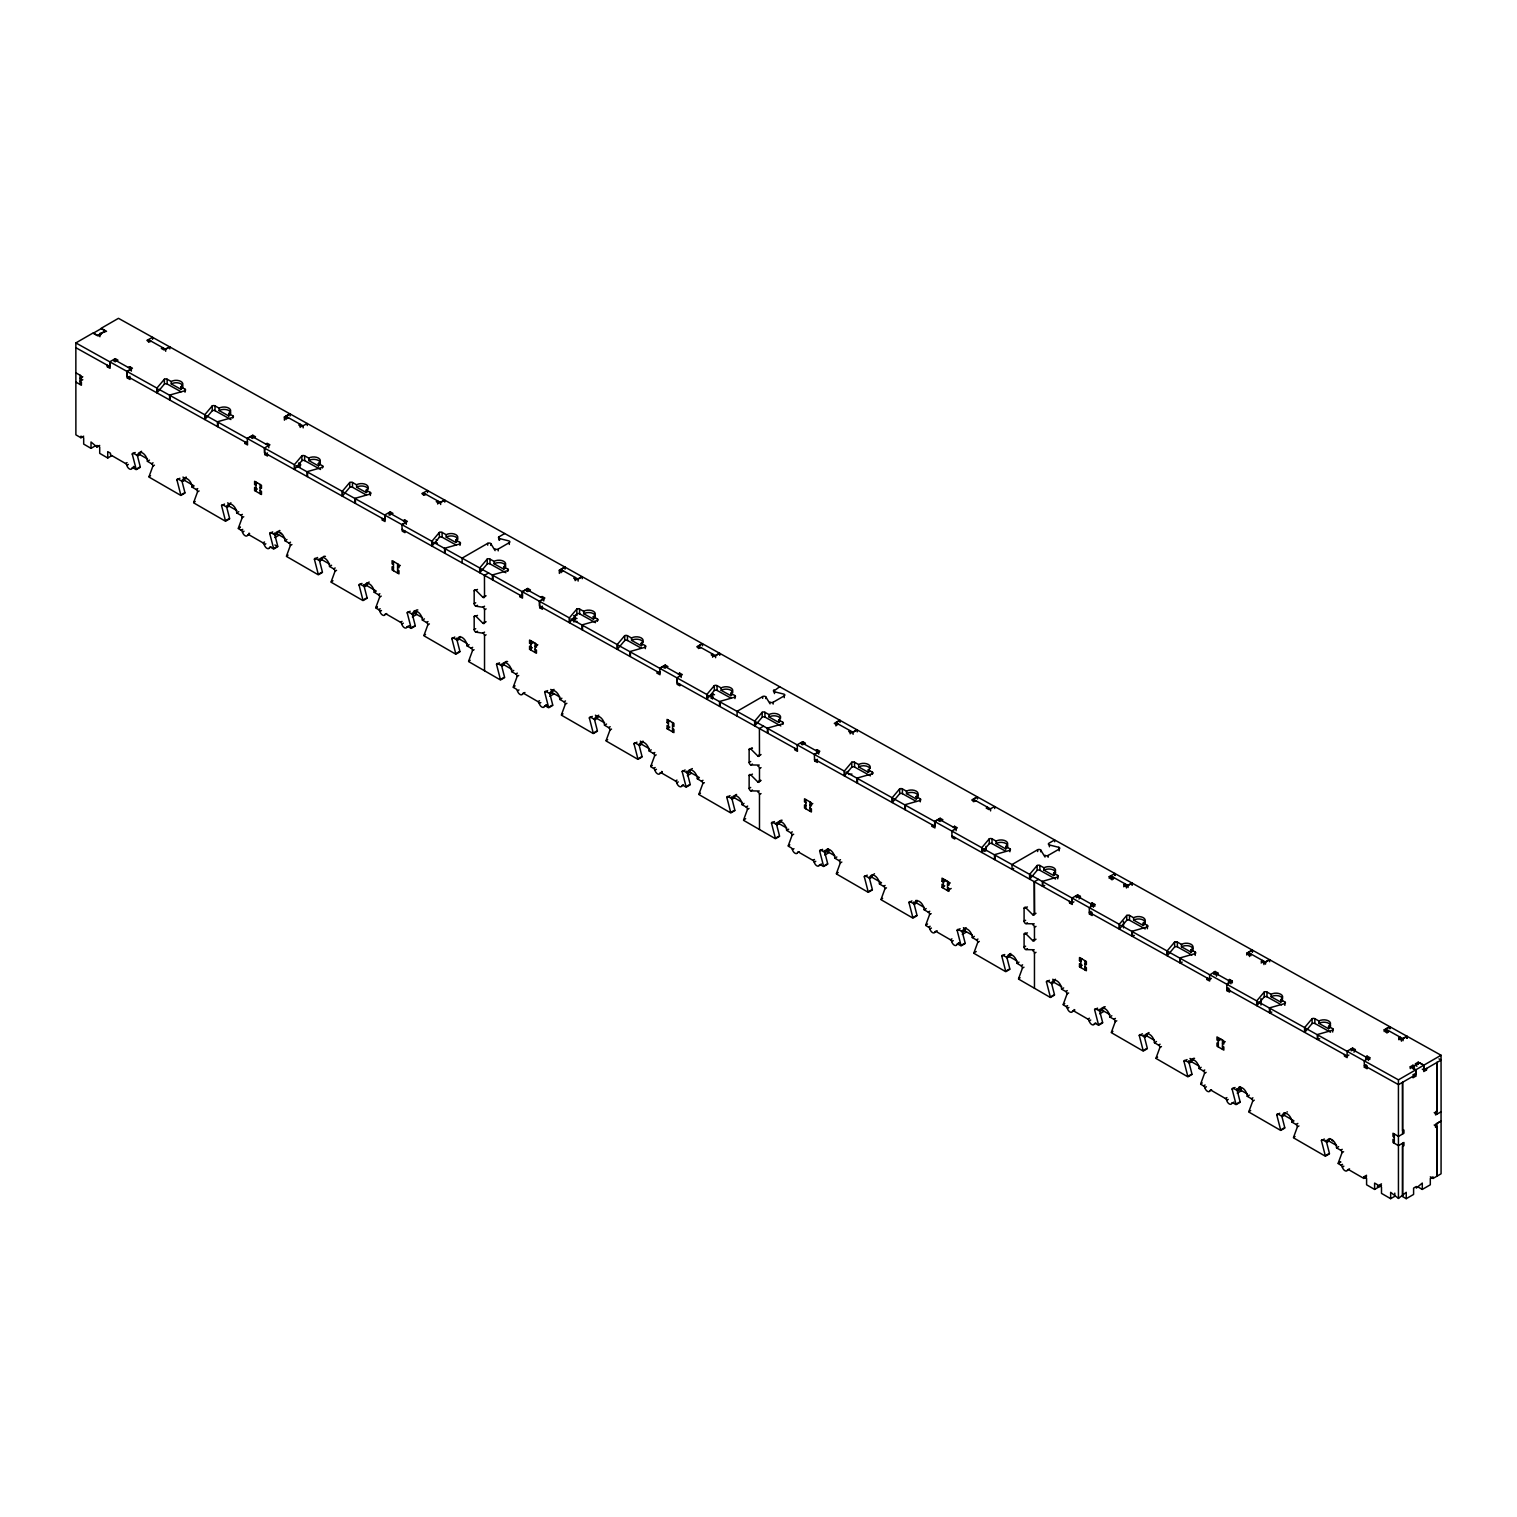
<?xml version="1.0" encoding="UTF-8"?>
<svg xmlns="http://www.w3.org/2000/svg" width="1517" height="1517" viewBox="0 0 1517 1517"><rect width="100%" height="100%" fill="white"/><g stroke="black" fill="none" stroke-linecap="round" stroke-linejoin="round"><path stroke-width="1.5" d="M83.682 436.156L80.932 437.749L75.888 434.848L75.85 342.918L93.144 332.944L98.491 335.921L101.241 334.328L99.857 333.55L99.913 336.755M484.568 632.115L482.766 633.158L475.94 632.134A1.953 1.119 60 0 1 474.176 629.593L474.176 616.755L475.712 615.864M484.568 606.193L482.766 607.236L475.94 606.212A1.953 1.119 60 0 1 474.176 603.671L474.176 590.834L475.712 589.942M759.277 791.021L750.896 790.888A1.953 1.119 60 0 1 749.133 788.347L749.133 775.509L750.687 774.618M759.277 765.08L750.896 764.947A1.953 1.119 60 0 1 749.133 762.406L749.133 749.569L751.882 747.995M1034.234 949.756L1025.871 949.623A1.953 1.119 60 0 1 1024.089 947.082L1024.089 934.244A1.953 1.119 60 0 1 1025.871 933.751L1027.407 932.86M1034.234 923.834L1025.871 923.701A1.953 1.119 60 0 1 1024.089 921.16L1024.089 908.323L1025.89 907.28M1394.787 1193.12L1394.787 1196.306L1390.653 1198.677L1381.494 1193.386L1381.494 1187.034L1378.744 1185.441L1378.744 1187.034L1377.36 1184.663L1374.611 1183.07L1374.611 1189.423L1366.589 1184.796L1366.589 1178.425L1363.84 1176.832L1363.84 1178.425L1366.589 1176.832M1390.653 1198.677L1390.653 1192.324L1398.446 1198.411L1398.427 1079.857L1305.473 1028.147M1402.599 1143.268L1402.561 1196.041L1402.561 1146.435L1403.946 1145.638L1403.946 1142.472L1398.446 1145.638L1392.985 1142.491L1392.985 1139.324L1394.351 1140.101M1437.016 1062.45L1436.978 1114.18L1434.21 1112.587M154.45 465.188L152.895 466.079L149.026 476.622L150.562 475.731M199.106 490.958L197.551 491.849L193.683 502.392L195.238 501.501M243.763 516.747L242.208 517.638L238.34 528.181L240.407 526.987M291.928 544.565L290.373 545.456L286.504 555.981L288.059 555.089M336.584 570.335L335.029 571.226L331.161 581.769L332.963 580.727M381.241 596.124L379.686 597.015L375.818 607.558L377.373 606.667M429.406 623.923L427.851 624.814L423.983 635.358L425.537 634.466M474.062 649.712L472.508 650.603L468.639 661.147L470.194 660.255M518.719 675.501L517.164 676.392L513.296 686.936L515.097 685.893M566.884 703.3L565.329 704.191L561.461 714.735L563.016 713.843M611.541 729.089L610.005 729.98L606.117 740.524L607.672 739.632M656.197 754.878L654.661 755.769L650.774 766.294L652.329 765.402M704.362 782.677L702.826 783.568L698.939 794.112L700.494 793.22M749.019 808.466L747.483 809.357L743.595 819.901L745.662 818.706M793.675 834.236L792.139 835.127L788.271 845.671L789.807 844.779M841.84 862.054L840.304 862.945L836.417 873.489L838.237 872.446M886.497 887.843L884.961 888.734L881.093 899.259L882.629 898.367M931.154 913.613L929.618 914.504L925.749 925.048L927.551 924.005M979.318 941.431L977.782 942.322L973.914 952.866L976.227 951.519M1023.975 967.201L1022.439 968.093L1018.571 978.636L1020.107 977.744M1068.651 992.99L1067.096 993.882L1063.227 1004.425L1064.763 1003.533M1116.796 1020.789L1115.26 1021.699L1111.392 1032.224L1112.928 1031.332M1161.472 1046.578L1159.917 1047.47L1156.049 1058.013L1157.585 1057.121M1206.129 1072.367L1204.574 1073.259L1200.706 1083.802L1202.241 1082.91M1254.294 1100.166L1252.739 1101.058L1248.87 1111.601L1250.672 1110.558M1298.95 1125.955L1297.395 1126.847L1293.527 1137.39L1295.063 1136.498M1343.607 1151.725L1342.052 1152.617L1338.184 1163.16L1340.251 1161.965M164.367 379.25L157.161 387.783L157.237 392.6L164.424 384.048L164.367 379.25A1.953 1.1 -0.9 0 1 167.117 379.212L171.231 381.507A6.808 3.868 -0.9 0 1 180.864 381.412A6.808 3.868 -0.9 0 1 180.864 386.873L180.883 389.281L171.269 383.915L171.231 381.507M212.228 405.911L205.023 414.463L205.098 419.261L212.285 410.709L212.228 405.911A1.953 1.1 -0.9 0 1 214.978 405.873L219.093 408.187A6.808 3.868 -0.9 0 1 228.726 408.092A6.808 3.868 -0.9 0 1 228.707 413.534L228.745 415.942L219.131 410.576L219.093 408.187M301.845 455.84L294.639 464.392L294.715 469.189L301.921 460.656L301.845 455.84A1.953 1.1 -0.9 0 1 304.595 455.821L308.71 458.115A6.808 3.868 -0.9 0 1 318.342 458.02A6.808 3.868 -0.9 0 1 318.342 463.481L318.38 465.871L308.747 460.523L308.71 458.115M349.706 482.52L342.501 491.053L342.577 495.869L349.763 487.317L349.706 482.52A1.953 1.1 -0.9 0 1 352.456 482.482L356.571 484.776A6.808 3.868 -0.9 0 1 366.204 484.681A6.808 3.868 -0.9 0 1 366.204 490.143L366.223 492.551L356.609 487.185L356.571 484.776M439.323 532.448L432.136 541L432.193 545.798L439.399 537.246L439.323 532.448A1.953 1.1 -0.9 0 1 442.073 532.41L446.188 534.724A6.808 3.868 -0.9 0 1 455.821 534.629A6.808 3.868 -0.9 0 1 455.821 540.071L455.858 542.479L446.226 537.113L446.188 534.724M487.185 559.109L479.979 567.661L480.055 572.459L487.26 563.926L487.185 559.109A1.953 1.1 -0.9 0 1 489.934 559.09L494.049 561.385A6.808 3.868 -0.9 0 1 503.682 561.29A6.808 3.868 -0.9 0 1 503.682 566.751L503.72 569.14L494.087 563.793L494.049 561.385M576.801 609.057L569.615 617.59L569.671 622.387L576.877 613.854L576.801 609.057A1.953 1.1 -0.9 0 1 579.551 609.019L583.666 611.313A6.808 3.868 -0.9 0 1 593.299 611.218A6.808 3.868 -0.9 0 1 593.299 616.679L593.337 619.088L583.704 613.721L583.666 611.313M624.663 635.718L617.476 644.251L617.533 649.067L624.739 640.515L624.663 635.718A1.953 1.1 -0.9 0 1 627.412 635.68L631.527 637.993A6.808 3.868 -0.9 0 1 641.16 637.88A6.808 3.868 -0.9 0 1 641.16 643.341L641.198 645.749L631.565 640.383L631.527 637.993M714.279 685.646L707.093 694.198L707.15 698.996L714.355 690.463L714.279 685.646A1.953 1.1 -0.9 0 1 717.029 685.627L721.144 687.922A6.808 3.868 -0.9 0 1 730.777 687.827A6.808 3.868 -0.9 0 1 730.777 693.288L730.815 695.677L721.182 690.33L721.144 687.922M762.141 712.326L754.954 720.859L755.011 725.657L762.217 717.124L762.141 712.326A1.953 1.1 -0.9 0 1 764.89 712.288L769.005 714.583A6.808 3.868 -0.9 0 1 778.638 714.488A6.808 3.868 -0.9 0 1 778.638 719.949L778.676 722.357L769.043 716.991L769.005 714.583M851.758 762.255L844.571 770.788L844.647 775.604L851.833 767.052L851.758 762.255A1.953 1.1 -0.9 0 1 854.507 762.217L858.622 764.53A6.808 3.868 -0.9 0 1 868.255 764.416A6.808 3.868 -0.9 0 1 868.255 769.877L868.293 772.286L858.66 766.919L858.622 764.53M899.619 788.916L892.432 797.468L892.489 802.265L899.695 793.713L899.619 788.916A1.953 1.1 -0.9 0 1 902.368 788.897L906.483 791.191A6.808 3.868 -0.9 0 1 916.116 791.097A6.808 3.868 -0.9 0 1 916.116 796.558L916.154 798.947L906.521 793.6L906.483 791.191M989.236 838.863L982.049 847.396L982.125 852.194L989.312 843.661L989.236 838.863A1.953 1.1 -0.9 0 1 991.985 838.825L996.119 841.12A6.808 3.868 -0.9 0 1 1005.733 841.025A6.808 3.868 -0.9 0 1 1005.733 846.486L1005.771 848.894L996.138 843.528L996.119 841.12M1037.097 865.524L1029.91 874.057L1029.986 878.874L1037.173 870.322L1037.097 865.524A1.953 1.1 -0.9 0 1 1039.847 865.486L1043.961 867.8A6.808 3.868 -0.9 0 1 1053.594 867.686A6.808 3.868 -0.9 0 1 1053.594 873.147L1053.632 875.556L1043.999 870.189L1043.961 867.8M1126.714 915.453L1119.527 924.005L1119.603 928.802L1126.79 920.25L1126.714 915.453A1.953 1.1 -0.9 0 1 1129.463 915.434L1133.597 917.728A6.808 3.868 -0.9 0 1 1143.211 917.633A6.808 3.868 -0.9 0 1 1143.211 923.095L1143.249 925.484L1133.635 920.136L1133.597 917.728M1174.575 942.114L1167.388 950.666L1167.464 955.463L1174.651 946.93L1174.575 942.114A1.953 1.1 -0.9 0 1 1177.325 942.095L1181.459 944.389A6.808 3.868 -0.9 0 1 1191.073 944.295A6.808 3.868 -0.9 0 1 1191.073 949.756L1191.11 952.164L1181.478 946.798L1181.459 944.389M1264.192 992.061L1257.005 1000.594L1257.081 1005.411L1264.268 996.859L1264.192 992.061A1.953 1.1 -0.9 0 1 1266.942 992.023L1271.075 994.318A6.808 3.868 -0.9 0 1 1280.689 994.223A6.808 3.868 -0.9 0 1 1280.689 999.684L1280.727 1002.092L1271.113 996.726L1271.075 994.318M1312.053 1018.722L1304.867 1027.274L1304.942 1032.072L1312.129 1023.52L1312.053 1018.722A1.953 1.1 -0.9 0 1 1314.803 1018.703L1318.937 1020.998A6.808 3.868 -0.9 0 1 1328.551 1020.903A6.808 3.868 -0.9 0 1 1328.551 1026.364L1328.589 1028.754L1318.975 1023.387L1318.937 1020.998M99.857 333.55L106.512 331.275L101.165 328.298L118.478 318.323L1441.055 1055.244L1441.093 1111.79L1435.556 1114.957L1435.556 1111.771L1436.94 1110.975L1436.94 1062.355M82.79 376.785L80.041 378.378L81.406 379.174L81.406 376.007L75.907 372.822M116.638 360.97L118.004 360.174L115.273 358.638L109.755 361.823L109.831 366.621L75.926 347.734M82.79 379.705L80.041 381.298L81.406 382.075L81.406 385.261L75.907 382.075M151.017 341.135L149.633 341.932L146.884 340.396L152.61 337.343L152.629 339.334M107.309 365.218L107.328 366.811L110.077 365.237M128.319 367.474L129.704 366.697L132.453 368.214L126.954 371.4L127.011 376.197L247.309 443.229M162.698 347.64L161.314 348.436L164.064 349.972L169.563 346.786M131.315 371.134L131.296 369.143L127.163 371.513L127.257 377.923L130.007 379.459L129.988 377.847M148.514 342.121L148.476 339.713L165.656 349.289L169.79 346.919L169.809 348.91M127.257 377.923L130.007 376.33M80.932 437.749L80.932 436.156L83.682 437.749L83.682 444.102L91.02 448.349L95.154 445.96M91.02 448.349L91.02 441.997L96.955 447.003L99.705 445.429M96.955 447.003L96.955 445.429L99.705 447.003L99.705 453.355L107.726 458.001L111.86 455.612M137.118 454.607L140.266 466.8L136.151 469.189L132.282 454.171L135.203 452.483M132.282 454.171A1.953 1.119 60 0 1 133.648 453.374L137.782 455.764L139.829 454.569A6.808 3.925 60 0 1 141.612 451.289M107.726 458.001L107.726 451.63L110.476 453.223L110.476 454.816L125.532 463.5L127.068 462.609M125.532 463.5A1.953 1.119 60 0 1 126.821 465.302L128.376 464.411M126.821 465.302A3.887 2.238 60 0 0 129.419 468.924A3.887 2.238 60 0 0 132.017 468.298L134.33 466.971A3.887 2.238 60 0 1 133.344 466.421M137.782 455.764A6.808 3.925 60 0 1 142.579 452.976A6.808 3.925 60 0 1 147.396 461.32L149.462 460.125M140.322 467.293L136.208 469.663L133.306 467.995A1.953 1.119 60 0 0 132.017 468.298M147.396 461.32L151.529 463.69L153.065 462.799M254.116 437.579L255.501 436.782L252.751 435.246L247.252 438.432L247.555 444.955L244.806 443.419L244.787 441.826M284.419 420.19L284.362 416.985L289.861 413.819M247.461 438.546L251.594 436.156L268.774 445.733L268.793 447.743M286.011 419.526L285.954 416.322L290.088 413.932L290.107 415.942M181.775 480.377L184.922 492.589L180.807 494.959L176.939 479.96L179.859 478.272M288.495 417.725L287.111 418.521L284.362 416.985M244.806 443.419L247.555 441.826M176.939 479.96A1.953 1.119 60 0 1 178.304 479.163L182.438 481.534L184.486 480.358A6.808 3.925 60 0 1 186.269 477.059M265.797 444.083L267.182 443.286L269.931 444.822L264.432 447.989L264.489 452.806L384.787 519.819L384.73 515.022L390.229 511.855L392.979 513.391L391.595 514.168M182.438 481.534A6.808 3.925 60 0 1 187.236 478.765A6.808 3.925 60 0 1 192.052 487.09L194.119 485.914L184.486 480.358M184.979 493.063L180.864 495.452L148.969 477.04M192.052 487.09L196.186 489.479L197.722 488.588M264.641 448.122L264.735 454.531L267.485 452.938M260.109 487.64L261.474 488.436L261.474 485.25L254.609 481.287L254.609 484.454L257.359 482.88M226.45 506.166L229.579 518.359L225.464 520.748L221.596 505.73L224.516 504.042M255.975 488.171L254.609 487.374L254.609 490.541L257.359 488.967M221.596 505.73A1.953 1.119 60 0 1 222.961 504.933L227.095 507.323L229.143 506.128A6.808 3.925 60 0 1 230.925 502.848M297.218 467.008L300.897 464.885M227.095 507.323A6.808 3.925 60 0 1 231.892 504.554A6.808 3.925 60 0 1 236.709 512.879L238.776 511.684M229.636 518.852L225.521 521.241L193.626 502.829M236.709 512.879L240.843 515.268L242.379 514.377M240.084 527.556L238.283 528.599L241.184 530.267A1.953 1.119 60 0 1 242.473 532.088A3.887 2.238 60 0 0 245.071 535.691A3.887 2.238 60 0 0 247.669 535.084A1.953 1.119 60 0 1 248.959 534.761L263.01 542.877A1.953 1.119 60 0 1 264.299 544.679A3.887 2.238 60 0 0 266.897 548.301A3.887 2.238 60 0 0 269.495 547.675A1.953 1.119 60 0 1 270.785 547.372L273.686 549.04L277.801 546.651L274.899 544.982M241.184 530.267L242.72 529.376M242.473 532.088L244.028 531.197M247.669 535.084L249.471 534.041M274.368 533.036L277.744 546.177L273.629 548.547L269.761 533.548L272.681 531.86M269.761 533.548A1.953 1.119 60 0 1 271.126 532.751L275.26 535.122L277.308 533.946A6.808 3.925 60 0 1 278.388 531.064M263.01 542.877L264.546 541.986M274.88 537.549L278.9 535.236M264.299 544.679L265.854 543.788M269.495 547.675L271.031 546.784M275.26 535.122A6.808 3.925 60 0 1 280.057 532.353A6.808 3.925 60 0 1 284.874 540.678L286.941 539.502M284.874 540.678L289.007 543.067L290.543 542.176M425.974 494.333L424.589 495.13L421.84 493.594L427.566 490.541L427.585 492.551M382.265 518.416L382.284 520.028L385.034 518.435M319.025 558.825L322.4 571.947L318.286 574.336L314.417 559.318L317.584 557.497M314.417 559.318A1.953 1.119 60 0 1 315.783 558.54L319.916 560.911L321.983 559.716A6.808 3.925 60 0 1 322.514 557.479M403.275 520.691L404.66 519.895L407.409 521.431L401.91 524.598L402.214 531.121L404.963 532.657L404.944 531.064M319.916 560.911A6.808 3.925 60 0 1 324.733 558.142A6.808 3.925 60 0 1 329.53 566.467L331.597 565.272M444.519 499.984L439.02 503.17L436.27 501.634L437.655 500.838L437.692 504.042M402.119 524.73L406.253 522.341L406.291 524.351M423.471 495.319L423.433 492.93L440.613 502.506L444.746 500.117L444.784 502.127M322.457 572.44L318.342 574.829L286.448 556.417M329.53 566.467L333.664 568.856L335.2 567.965M363.682 584.614L367.076 597.736L362.942 600.125L359.074 585.107L361.994 583.419M400.336 565.424L397.587 567.017L398.971 567.813L398.971 564.627L392.088 560.664L392.088 563.831L393.472 564.627M359.074 585.107A1.953 1.119 60 0 1 360.439 584.31L364.573 586.7L366.64 585.505A6.808 3.925 60 0 1 367.702 582.623M364.573 586.7A6.808 3.925 60 0 1 369.389 583.912A6.808 3.925 60 0 1 374.187 592.256L376.254 591.061L366.64 585.505M367.133 598.229L362.999 600.599L331.104 582.187M374.187 592.256L378.321 594.626L379.857 593.735M377.316 607.084L375.761 607.976L378.662 609.644A1.953 1.119 60 0 1 379.952 611.465A3.887 2.238 60 0 0 382.549 615.068A3.887 2.238 60 0 0 385.147 614.442A1.953 1.119 60 0 1 386.437 614.138L400.488 622.254A1.953 1.119 60 0 1 401.777 624.056A3.887 2.238 60 0 0 404.375 627.678A3.887 2.238 60 0 0 406.973 627.052A1.953 1.119 60 0 1 408.263 626.749L411.164 628.417L415.298 626.028M495.111 550.652L490.787 543.598A1.953 1.1 -0.9 0 0 487.697 543.37L462.097 558.142L462.173 562.94M499.074 540.014L499.036 536.809L504.725 533.529M378.662 609.644L380.217 608.753M379.952 611.465L381.507 610.555M499.036 536.809A1.953 1.1 -0.9 0 0 499.491 538.554L508.821 540.905A1.953 1.1 -0.9 0 1 509.276 542.65L498.164 549.078A1.953 1.1 -0.9 0 1 495.073 548.851M385.147 614.442L386.683 613.551M412.093 613.342L415.222 625.554L411.107 627.924L407.239 612.925L410.159 611.237M407.239 612.925A1.953 1.119 60 0 1 408.604 612.128L412.738 614.499L414.805 613.304A6.808 3.925 60 0 1 417.839 609.91M400.488 622.254L402.043 621.363M412.359 616.926L416.379 614.613L416.379 611.427M488.588 572.971L484.454 575.36L484.53 596.674A1.953 1.119 60 0 1 482.766 597.186L475.94 590.322A1.953 1.119 60 0 0 474.176 590.834M401.777 624.056L403.332 623.165M406.973 627.052L409.287 625.706M412.738 614.499A6.808 3.925 60 0 1 417.554 611.73A6.808 3.925 60 0 1 422.352 620.055L424.419 618.879M475.94 590.322L477.495 589.43M422.352 620.055L426.486 622.444L428.022 621.553M482.766 597.186L484.568 596.143M484.53 596.674L486.085 595.783M474.176 603.671L475.712 602.761M475.94 606.212L477.495 605.302M474.176 616.755A1.953 1.119 60 0 1 475.94 616.262L482.766 623.108A1.953 1.119 60 0 0 484.53 622.615L484.53 609.777L486.085 608.886M475.94 616.262L477.495 615.371M529.073 590.777L530.457 589.98L527.707 588.444L522.208 591.63L522.284 596.428L401.986 529.395M559.375 573.407L559.318 570.202L564.817 567.017M543.769 600.941L543.731 598.95L526.551 589.373L522.417 591.744L522.512 598.153L519.781 596.617L519.743 595.024M560.968 572.724L560.911 569.52L565.045 567.149L565.082 569.14M563.452 570.942L562.067 571.719L559.318 570.202M519.781 596.617L522.531 595.043M456.503 638.202L459.898 651.324L455.764 653.713L451.895 638.695L454.816 637.007M482.766 623.108L484.568 622.065M484.53 622.615L486.085 621.723M474.176 629.593L475.712 628.702M451.895 638.695A1.953 1.119 60 0 1 453.261 637.898L457.394 640.288L459.461 639.093A6.808 3.925 60 0 1 460.239 636.514M475.94 632.134L477.495 631.243M540.754 597.281L542.138 596.484L544.887 598.02L539.388 601.206L539.464 606.004L659.762 673.036M581.997 576.593L576.498 579.778L573.748 578.242L575.133 577.446L575.171 580.651M543.731 598.95L539.616 601.32L539.711 607.729L542.46 609.265L542.422 607.653M560.911 569.52L578.11 579.096L582.225 576.725L582.263 578.717M457.394 640.288A6.808 3.925 60 0 1 462.211 637.5A6.808 3.925 60 0 1 467.008 645.844L469.075 644.649M484.53 670.779L484.53 635.699L486.085 634.808M459.954 651.817L455.821 654.206L423.926 635.775M539.711 607.729L542.46 606.136M467.008 645.844L471.142 648.233L472.678 647.323M573.559 615.693L576.991 615.295M537.814 644.801L535.065 646.375L536.449 647.171L536.449 644.004L529.566 640.041L529.566 643.208L532.315 641.615M576.991 621.382L573.559 621.78L573.559 618.86L575.626 617.684M533.7 642.412L530.95 644.004L529.566 643.208M501.16 663.972L504.554 677.113L500.42 679.502L496.552 664.484L499.472 662.796M573.559 618.86L576.991 618.462M530.95 646.906L529.566 646.128L529.566 649.295L532.315 647.702M496.552 664.484A1.953 1.119 60 0 1 497.917 663.688L502.051 666.077L504.118 664.882A6.808 3.925 60 0 1 507.607 661.545M502.051 666.077A6.808 3.925 60 0 1 506.868 663.289A6.808 3.925 60 0 1 511.665 671.633L513.732 670.438M504.611 677.606L500.477 679.976L468.582 661.564M511.665 671.633L515.799 674.003L517.354 673.112M513.239 687.353L516.14 689.021A1.953 1.119 60 0 1 517.43 690.823L518.985 689.932M517.43 690.823A3.887 2.238 60 0 0 520.028 694.445A3.887 2.238 60 0 0 522.625 693.819L524.939 692.492M549.571 692.719L552.719 704.912L548.585 707.301L544.717 692.283L547.637 690.595M544.717 692.283A1.953 1.119 60 0 1 546.082 691.505L550.216 693.876L552.283 692.681A6.808 3.925 60 0 1 554.046 689.401M522.625 693.819A1.953 1.119 60 0 1 523.915 693.516L537.966 701.631L539.521 700.74M549.856 696.303L553.857 693.971M537.966 701.631A1.953 1.119 60 0 1 539.256 703.433L540.81 702.542M539.256 703.433A3.887 2.238 60 0 0 541.853 707.036A3.887 2.238 60 0 0 544.451 706.429L546.765 705.083M550.216 693.876A6.808 3.925 60 0 1 555.032 691.107A6.808 3.925 60 0 1 559.83 699.432L561.897 698.237M552.776 705.405L548.642 707.794L545.741 706.107A1.953 1.119 60 0 0 544.451 706.429M559.83 699.432L563.964 701.821L565.5 700.93M666.551 667.385L667.935 666.589L665.186 665.053L659.686 668.22L660.009 674.762L657.259 673.226L657.221 671.633M702.295 643.625L696.796 646.792L699.546 648.328L700.93 647.531M659.914 668.352L664.029 665.963L681.133 675.501L681.171 677.511M698.427 648.536L698.408 646.128L702.523 643.739L702.561 645.749M657.259 673.226L660.009 671.633M594.228 718.508L597.376 730.701L593.242 733.09L589.373 718.072L592.294 716.384M589.373 718.072A1.953 1.119 60 0 1 590.739 717.276L594.873 719.665L596.94 718.47A6.808 3.925 60 0 1 598.722 715.19M678.232 673.889L679.616 673.093L682.366 674.629L676.866 677.796L676.942 682.612L797.24 749.626M719.475 653.201L713.976 656.368L711.226 654.832L712.611 654.055L712.649 657.24M698.408 646.128L715.588 655.704L719.703 653.315L719.741 655.325M594.873 719.665A6.808 3.925 60 0 1 599.689 716.877A6.808 3.925 60 0 1 604.506 725.221L606.553 724.026M597.433 731.194L593.299 733.564L561.404 715.152M604.506 725.221L608.62 727.591L610.175 726.7M709.672 695.867L713.331 693.743M711.037 695.07L714.488 694.672M672.543 725.752L673.927 726.548L673.927 723.381L667.044 719.399L667.044 722.585L669.793 720.992M711.037 698.237L713.104 697.043M638.885 744.297L642.032 756.49L637.898 758.86L634.03 743.861L636.95 742.173M668.428 726.283L667.044 725.486L667.044 728.672L669.793 727.079M634.03 743.861A1.953 1.119 60 0 1 635.414 743.065L639.529 745.435L641.596 744.259A6.808 3.925 60 0 1 642.999 741.13M639.529 745.435A6.808 3.925 60 0 1 644.346 742.666A6.808 3.925 60 0 1 649.162 750.991L651.21 749.815M642.089 756.964L637.955 759.353L606.06 740.941M649.162 750.991L653.277 753.38L654.832 752.489M770.067 703.85L765.744 696.796A1.953 1.1 -0.9 0 0 762.653 696.568L737.053 711.34L737.129 716.138M774.011 690.918L779.681 686.746M650.717 766.73L653.618 768.398L655.173 767.507M653.618 768.398A1.953 1.119 60 0 1 654.927 770.2L656.463 769.309M770.048 702.049A1.953 1.1 -0.9 0 0 773.12 702.276L784.232 695.867A1.953 1.1 -0.9 0 0 783.796 694.103L774.447 691.771A1.953 1.1 -0.9 0 1 773.992 690.026M654.927 770.2A3.887 2.238 60 0 0 657.506 773.822A3.887 2.238 60 0 0 660.104 773.196L662.17 772.001M686.803 771.167L690.197 784.289L686.063 786.678L682.195 771.66L685.115 769.972M763.544 726.188L759.41 728.558L759.486 755.428A1.953 1.119 60 0 1 757.723 755.921L750.896 749.076A1.953 1.119 60 0 0 749.133 749.569M682.195 771.66A1.953 1.119 60 0 1 683.579 770.864L687.694 773.253L689.761 772.058A6.808 3.925 60 0 1 690.842 769.176M660.104 773.196A1.953 1.119 60 0 1 661.393 772.893L675.444 780.99L676.999 780.098M687.334 775.661L691.335 773.348M675.444 780.99A1.953 1.119 60 0 1 676.753 782.81L678.289 781.919M676.753 782.81A3.887 2.238 60 0 0 679.332 786.413A3.887 2.238 60 0 0 681.929 785.806L683.484 784.896M687.694 773.253A6.808 3.925 60 0 1 692.51 770.465A6.808 3.925 60 0 1 697.327 778.809L699.375 777.614L689.761 772.058M750.896 749.076L752.451 748.184M690.254 784.782L686.12 787.152L683.219 785.484A1.953 1.119 60 0 0 681.929 785.806M697.327 778.809L701.442 781.198L702.997 780.288M757.723 755.921L759.277 755.03M759.486 755.428L761.041 754.537M749.133 762.406L750.687 761.515M750.896 764.947L752.451 764.056M804.029 743.975L805.413 743.178L802.664 741.661L797.165 744.828L797.468 751.351L794.718 749.815L794.699 748.222M839.773 720.234L834.274 723.4L837.024 724.936L838.408 724.14M835.943 725.941L835.886 722.737L840.02 720.347L840.058 722.357M749.133 775.509A1.953 1.119 60 0 1 750.896 774.997L757.723 781.862A1.953 1.119 60 0 0 759.486 781.35L759.486 768.531L761.041 767.621M750.896 774.997L752.451 774.106M731.459 796.937L734.854 810.078L730.72 812.448L726.852 797.449L730.037 795.61M757.723 781.862L760.472 780.269M759.486 781.35L761.041 780.459M749.133 788.347L750.687 787.437M815.729 750.498L817.094 749.701L819.844 751.237L814.345 754.404L814.648 760.927L817.398 762.463L817.379 760.851M726.852 797.449A1.953 1.119 60 0 1 728.236 796.653L732.351 799.042L734.418 797.847A6.808 3.925 60 0 1 736.598 794.453M750.896 790.888L752.451 789.997M856.972 729.791L851.473 732.976L848.724 731.441L850.089 730.644L850.146 733.849M814.553 754.518L818.687 752.148L818.706 754.139M835.886 722.737L853.085 732.313L857.2 729.924L857.238 731.934M814.648 760.927L817.398 759.334M732.351 799.042A6.808 3.925 60 0 1 737.167 796.254A6.808 3.925 60 0 1 741.984 804.598L744.032 803.403M759.486 829.515L759.486 794.453L761.041 793.562M734.911 810.571L730.777 812.941L698.882 794.529M741.984 804.598L746.099 806.968L747.653 806.077M847.15 772.058L848.515 771.262M851.966 774.049L848.515 774.447M776.116 822.726L779.51 835.867L775.377 838.237L771.508 823.238L774.428 821.55M812.771 803.536L810.021 805.129L811.405 805.925L811.405 802.758L804.522 798.776L804.522 801.962L805.906 802.758M771.508 823.238A1.953 1.119 60 0 1 772.893 822.442L777.007 824.812L779.074 823.636A6.808 3.925 60 0 1 782.108 820.223M777.007 824.812A6.808 3.925 60 0 1 781.824 822.043A6.808 3.925 60 0 1 786.64 830.368L788.688 829.192M779.567 836.341L775.434 838.73L743.539 820.318M786.64 830.368L790.755 832.757L792.31 831.866M788.195 846.088L791.097 847.775A1.953 1.119 60 0 1 792.405 849.577L793.941 848.686M792.405 849.577A3.887 2.238 60 0 0 794.984 853.199A3.887 2.238 60 0 0 797.582 852.573L799.137 851.682M824.281 850.525L827.675 863.666L823.541 866.055L819.673 851.037L822.593 849.349M819.673 851.037A1.953 1.119 60 0 1 821.057 850.241L825.172 852.63L827.239 851.435A6.808 3.925 60 0 1 828.017 848.837M797.582 852.573A1.953 1.119 60 0 1 798.89 852.27L812.922 860.367L814.477 859.475M824.812 855.038L828.813 852.725L828.813 849.558M812.922 860.367A1.953 1.119 60 0 1 814.231 862.187L815.767 861.277M814.231 862.187A3.887 2.238 60 0 0 816.81 865.79A3.887 2.238 60 0 0 819.408 865.164L821.474 863.988M825.172 852.63A6.808 3.925 60 0 1 829.989 849.842A6.808 3.925 60 0 1 834.805 858.186L836.853 856.991M827.732 864.159L823.598 866.529L820.697 864.861A1.953 1.119 60 0 0 819.408 865.164M834.805 858.186L838.92 860.556L840.475 859.665M941.507 820.583L942.891 819.787L940.142 818.251L934.643 821.437L934.719 826.234L814.42 759.202M977.251 796.823L971.752 800.009L974.502 801.526L975.886 800.729M956.108 830.709L956.089 828.699L938.985 819.161L934.851 821.55L934.946 827.96L932.197 826.424L932.178 824.812M973.402 801.735L973.383 799.345L977.498 796.956L977.536 798.966M932.197 826.424L934.946 824.831M869.184 877.262L872.332 889.455L868.198 891.825L864.33 876.826L867.25 875.138M953.207 827.087L954.572 826.291L957.322 827.827L951.823 831.013L952.05 837.479L954.8 839.015L954.781 837.422M987.567 807.253L986.202 808.049L988.951 809.566L994.678 806.532L994.716 808.542M864.33 876.826A1.953 1.119 60 0 1 865.714 876.03L869.829 878.4L871.896 877.224A6.808 3.925 60 0 1 872.673 874.626M869.829 878.4A6.808 3.925 60 0 1 874.645 875.631A6.808 3.925 60 0 1 879.462 883.956L881.529 882.78L871.896 877.224M872.389 889.929L868.255 892.318L836.36 873.906M879.462 883.956L883.577 886.345L885.132 885.454M984.628 851.435L986.012 850.639L986.012 846.296M950.268 882.913L947.518 884.506L948.883 885.302L948.883 882.117L942.019 878.153L942.019 881.32L944.769 879.746M946.134 880.543L943.384 882.117L942.019 881.32M913.594 902.103L916.989 915.225L912.874 917.614L908.986 902.596L911.907 900.908M943.384 885.037L942.019 884.24L942.019 887.407L944.769 885.833M908.986 902.596A1.953 1.119 60 0 1 910.371 901.819L914.486 904.189L916.552 902.994A6.808 3.925 60 0 1 917.33 900.415M951.178 888.469L947.518 890.593L947.518 881.32M914.486 904.189A6.808 3.925 60 0 1 919.302 901.42A6.808 3.925 60 0 1 924.118 909.745L926.185 908.55M917.045 915.718L912.931 918.107L881.036 899.695M924.118 909.745L928.233 912.134L929.788 911.243M1045.023 857.048L1040.7 849.994A1.953 1.1 -0.9 0 0 1037.609 849.767L1012.029 864.538L1012.086 869.355L1013.697 868.426M1045.004 855.247A1.953 1.1 -0.9 0 0 1048.076 855.474L1059.207 849.065A1.953 1.1 -0.9 0 0 1058.752 847.32L1049.404 844.969A1.953 1.1 -0.9 0 1 1048.949 843.224L1054.637 839.944L1054.675 841.745M925.692 925.465L928.575 927.152L930.13 926.242M928.575 927.152A1.953 1.119 60 0 1 929.883 928.954L931.419 928.063M929.883 928.954A3.887 2.238 60 0 0 932.481 932.557A3.887 2.238 60 0 0 935.06 931.95L937.127 930.755M1024.089 908.323A1.953 1.119 60 0 1 1025.871 907.83L1032.679 914.675A1.953 1.119 60 0 0 1034.461 914.182L1034.31 881.718L1038.5 879.386M962.006 930.85L965.153 943.043L961.019 945.413L957.151 930.414L960.071 928.726M957.151 930.414A1.953 1.119 60 0 1 958.535 929.618L962.65 932.007L964.717 930.812A6.808 3.925 60 0 1 966.12 927.683M935.06 931.95A1.953 1.119 60 0 1 936.368 931.628L950.4 939.744L951.955 938.852M962.29 934.415L966.291 932.102M950.4 939.744A1.953 1.119 60 0 1 951.709 941.545L953.245 940.654M951.709 941.545A3.887 2.238 60 0 0 954.307 945.167A3.887 2.238 60 0 0 956.886 944.541L959.465 943.062A3.887 2.238 60 0 1 958.422 942.778M962.65 932.007A6.808 3.925 60 0 1 967.467 929.219A6.808 3.925 60 0 1 972.283 937.563L974.35 936.368M1025.871 907.83L1027.407 906.938M965.21 943.536L961.095 945.906L958.194 944.238A1.953 1.119 60 0 0 956.886 944.541M972.283 937.563L976.398 939.933L977.953 939.042M1032.679 914.675L1034.48 913.632M1035.997 913.291L1034.461 914.182L1034.385 881.775M1024.089 921.16L1025.644 920.269M1026.118 923.55L1027.407 922.81M1073.903 901.838L1072.197 902.843L1072.121 898.026L1077.62 894.859L1080.369 896.395L1080.388 898.197M1109.268 878.4L1109.249 876.598L1114.976 873.564L1115.014 875.556M1080.369 896.395L1079.023 898.993M1109.249 876.598L1111.999 878.134L1113.364 877.338L1113.383 879.139M1069.523 901.345L1069.542 902.937L1072.291 901.363M1025.871 933.751L1032.679 940.597A1.953 1.119 60 0 0 1034.461 940.104L1034.461 927.266L1035.997 926.375M1024.354 934.112L1025.89 933.202M1094.838 906.237L1094.8 904.435L1092.05 902.899L1090.704 905.497M1123.699 886.743L1125.045 883.842L1125.083 886.554M1006.662 956.62L1009.81 968.832L1005.695 971.202L1001.808 956.203L1004.728 954.515M1094.8 904.435L1089.301 907.602L1089.396 914.011L1092.145 915.547L1092.126 913.936M1123.68 884.639L1126.429 886.175L1131.929 883.008L1131.947 884.809M1032.679 940.597L1034.48 939.554M1110.899 879.139L1110.861 875.935L1128.041 885.511L1132.156 883.141L1132.194 885.132M1034.461 940.104L1035.997 939.213M1024.089 947.082L1025.644 946.191M1001.808 956.203A1.953 1.119 60 0 1 1003.192 955.407L1007.307 957.777L1009.374 956.582A6.808 3.925 60 0 1 1010.777 953.472M1089.377 912.001L1091.102 911.414M1026.118 949.471L1027.407 948.732M1089.396 914.011L1092.145 912.419M1007.307 957.777A6.808 3.925 60 0 1 1012.123 955.008A6.808 3.925 60 0 1 1016.94 963.333L1019.007 962.138M1034.461 988.269L1034.461 953.207L1035.997 952.316M1009.867 969.306L1005.752 971.695L973.857 953.283M1016.94 963.333L1021.055 965.722L1022.61 964.831M1084.996 963.883L1086.362 964.679L1086.362 961.494L1079.497 957.53L1079.497 960.697L1082.247 959.123M1051.319 982.409L1054.467 994.602L1050.352 996.991L1046.465 981.973L1049.404 980.285M1080.862 964.414L1079.497 963.617L1079.497 966.784L1082.247 965.21M1046.465 981.973A1.953 1.119 60 0 1 1047.849 981.177L1051.964 983.566L1054.031 982.371A6.808 3.925 60 0 1 1055.453 979.261M1051.964 983.566A6.808 3.925 60 0 1 1056.78 980.778A6.808 3.925 60 0 1 1061.597 989.122L1063.664 987.927M1054.524 995.095L1050.409 997.484L1018.514 979.053M1061.597 989.122L1065.711 991.511L1067.266 990.601M1063.17 1004.842L1066.072 1006.511L1067.608 1005.619M1066.072 1006.511A1.953 1.119 60 0 1 1067.361 1008.331L1068.916 1007.44M1067.361 1008.331A3.887 2.238 60 0 0 1069.959 1011.934A3.887 2.238 60 0 0 1072.538 1011.327L1074.87 1009.981A3.887 2.238 60 0 1 1074.074 1009.563M1099.237 1009.279L1102.631 1022.42L1098.517 1024.79L1094.629 1009.791L1097.549 1008.103M1094.629 1009.791A1.953 1.119 60 0 1 1096.014 1008.995L1100.128 1011.365L1102.195 1010.189A6.808 3.925 60 0 1 1105.248 1006.776M1072.538 1011.327A1.953 1.119 60 0 1 1073.846 1011.005L1087.898 1019.121L1089.434 1018.229M1099.768 1013.792L1103.788 1011.479M1087.898 1019.121A1.953 1.119 60 0 1 1089.187 1020.922L1090.742 1020.031M1089.187 1020.922A3.887 2.238 60 0 0 1091.785 1024.544A3.887 2.238 60 0 0 1094.364 1023.918L1095.919 1023.027M1100.128 1011.365A6.808 3.925 60 0 1 1104.945 1008.596A6.808 3.925 60 0 1 1109.761 1016.921L1111.828 1015.745M1102.688 1022.894L1098.573 1025.283L1095.672 1023.615A1.953 1.119 60 0 0 1094.364 1023.918M1109.761 1016.921L1113.876 1019.31L1115.431 1018.419M1209.599 975.033L1215.098 971.468L1217.848 972.985L1217.867 974.786M1246.746 955.008L1246.727 953.207L1252.227 950.021L1252.246 951.823M1248.377 954.952L1248.339 952.543L1252.454 950.154L1252.492 952.164M1206.925 977.915L1206.944 979.508L1209.694 977.915M1217.848 972.985L1216.482 973.781L1216.501 976.189M1246.727 953.207L1249.477 954.743L1250.842 953.946L1250.88 955.748M1089.377 912.419L1209.675 979.432L1211.381 978.446M1232.316 982.826L1232.278 981.025L1229.528 979.508L1228.182 982.39M1261.177 963.048L1262.523 960.451L1262.561 962.555M1226.779 984.609L1232.278 981.025M1261.158 961.247L1263.908 962.783L1269.407 959.597L1269.672 961.74M1248.339 952.543L1265.519 962.119L1269.634 959.73M1143.913 1035.068L1147.288 1048.19L1143.173 1050.579L1139.286 1035.561L1142.396 1033.779M1228.58 988.022L1226.855 988.61M1139.286 1035.561A1.953 1.119 60 0 1 1140.67 1034.784L1144.785 1037.154L1146.852 1035.959A6.808 3.925 60 0 1 1149.033 1032.565M1226.855 989.406L1226.874 990.62L1229.623 989.027M1144.785 1037.154A6.808 3.925 60 0 1 1149.602 1034.385A6.808 3.925 60 0 1 1154.418 1042.71L1156.485 1041.515M1147.345 1048.683L1143.23 1051.072L1111.335 1032.66M1154.418 1042.71L1158.552 1045.099L1160.088 1044.208M1221.09 1039.278L1218.341 1040.871L1216.975 1040.074L1216.975 1036.907L1223.84 1040.871L1223.84 1044.037L1222.474 1043.26L1225.224 1041.667M1188.569 1060.838L1191.945 1073.979L1187.83 1076.368L1183.962 1061.35L1187.053 1059.568M1183.962 1061.35A1.953 1.119 60 0 1 1185.327 1060.554L1189.461 1062.943L1191.509 1061.748A6.808 3.925 60 0 1 1194.562 1058.335M1189.461 1062.943A6.808 3.925 60 0 1 1194.258 1060.155A6.808 3.925 60 0 1 1199.075 1068.499L1201.142 1067.304M1192.002 1074.472L1187.887 1076.842L1155.992 1058.43M1199.075 1068.499L1203.209 1070.869L1204.745 1069.978M1200.649 1084.219L1203.55 1085.888L1205.086 1084.996M1203.55 1085.888A1.953 1.119 60 0 1 1204.839 1087.689L1206.394 1086.798M1204.839 1087.689A3.887 2.238 60 0 0 1207.437 1091.311A3.887 2.238 60 0 0 1210.035 1090.685L1211.571 1089.794M1236.734 1088.656L1240.11 1101.797L1235.995 1104.167L1232.126 1089.149L1235.047 1087.48M1232.126 1089.149A1.953 1.119 60 0 1 1233.492 1088.372L1237.625 1090.742L1239.673 1089.547A6.808 3.925 60 0 1 1240.47 1086.968M1210.035 1090.685A1.953 1.119 60 0 1 1211.324 1090.382L1225.376 1098.498L1226.912 1097.606M1237.246 1093.169L1241.266 1090.856L1241.266 1087.67M1225.376 1098.498A1.953 1.119 60 0 1 1226.665 1100.299L1228.22 1099.408M1226.665 1100.299A3.887 2.238 60 0 0 1229.263 1103.921A3.887 2.238 60 0 0 1231.861 1103.295L1233.909 1102.101M1237.625 1090.742A6.808 3.925 60 0 1 1242.423 1087.973A6.808 3.925 60 0 1 1247.239 1096.298L1249.306 1095.103M1240.166 1102.271L1236.052 1104.66L1233.15 1102.992A1.953 1.119 60 0 0 1231.861 1103.295M1247.239 1096.298L1251.373 1098.687L1252.909 1097.796M1355.364 1051.395L1355.326 1049.593L1352.576 1048.057L1347.077 1051.243L1347.172 1057.633L1344.422 1056.116L1344.403 1054.505M1384.225 1031.598L1384.206 1029.796L1389.705 1026.63L1389.724 1028.431M1385.855 1032.356L1385.817 1029.152L1389.932 1026.762L1389.97 1028.773M1355.326 1049.593L1353.979 1052.191M1384.206 1029.796L1386.955 1031.332L1388.32 1030.536L1388.358 1032.337M1348.878 1055.055L1347.153 1056.041L1226.855 989.008L1226.779 984.211M1369.794 1059.435L1369.756 1057.633L1367.007 1056.097L1365.66 1058.695M1398.655 1039.657L1400.001 1037.059L1400.039 1039.752M1369.756 1057.633L1364.257 1060.819L1364.352 1067.209L1367.101 1068.745L1367.082 1067.153M1398.636 1037.856L1401.386 1039.373L1406.885 1036.206L1406.904 1038.311M1385.817 1029.152L1402.997 1038.728L1407.131 1036.339L1407.15 1038.349M1281.618 1115.374L1284.766 1127.567L1280.651 1129.956L1276.783 1114.938L1279.703 1113.25M1366.058 1064.631L1364.333 1065.617L1398.503 1084.655L1415.797 1074.662L1415.74 1069.864L1410.241 1066.792L1410.26 1068.594M1364.352 1067.209L1367.101 1065.636M1276.783 1114.938A1.953 1.119 60 0 1 1278.148 1114.142L1282.282 1116.531L1284.33 1115.336A6.808 3.925 60 0 1 1285.127 1112.757M1282.282 1116.531A6.808 3.925 60 0 1 1287.08 1113.743A6.808 3.925 60 0 1 1291.896 1122.087L1293.963 1120.892L1284.33 1115.336M1284.823 1128.06L1280.708 1130.43L1248.813 1112.018M1291.896 1122.087L1296.03 1124.457L1297.831 1123.433M1410.241 1066.792L1412.991 1065.218L1414.375 1067.778M1415.532 1065.56L1415.494 1063.758L1418.243 1062.165L1423.742 1065.237L1423.818 1070.035L1441.15 1060.061L1438.988 1058.866M1398.427 1079.857L1441.055 1055.244M1426.511 1068.366L1426.511 1069.959L1423.761 1071.552L1423.761 1065.199L1419.647 1062.81L1411.625 1067.437L1415.74 1069.826L1415.74 1076.179L1412.991 1077.772L1412.991 1076.179M1326.048 1140.215L1329.423 1153.337L1325.308 1155.726L1321.44 1140.708L1324.36 1139.02M1321.44 1140.708A1.953 1.119 60 0 1 1322.805 1139.912L1326.939 1142.301L1328.987 1141.106A6.808 3.925 60 0 1 1329.783 1138.527M1326.939 1142.301A6.808 3.925 60 0 1 1331.736 1139.532A6.808 3.925 60 0 1 1336.553 1147.857L1338.62 1146.662M1329.48 1153.83L1325.365 1156.219L1293.47 1137.807M1336.553 1147.857L1340.687 1150.246L1342.223 1149.336M1340.876 1161.984L1338.127 1163.577L1341.028 1165.246A1.953 1.119 60 0 1 1342.317 1167.066A3.887 2.238 60 0 0 1344.915 1170.669A3.887 2.238 60 0 0 1347.513 1170.062A1.953 1.119 60 0 1 1348.803 1169.74L1363.84 1178.425M1341.028 1165.246L1342.564 1164.354M1342.317 1167.066L1343.872 1166.175M1347.513 1170.062L1349.561 1168.867M1430.303 1176.851L1433.053 1178.444L1441.074 1173.798L1441.093 1121.044L1436.959 1123.433L1436.94 1176.187L1436.94 1126.6L1435.556 1127.396L1435.556 1124.211L1441.055 1121.044L1441.055 1111.771M1363.84 1176.832L1366.589 1175.258M1377.36 1186.237L1381.494 1183.867M1374.611 1189.423L1381.494 1185.441M1398.446 1198.411L1406.24 1192.324L1406.24 1198.677L1402.106 1196.306M1406.24 1198.677L1413.597 1194.429L1413.597 1188.076L1416.347 1186.503L1416.347 1188.076L1422.282 1183.07L1422.282 1189.423L1418.148 1187.034M1422.282 1189.423L1430.303 1184.796L1430.303 1178.444L1433.053 1176.851L1433.053 1178.444M1044.72 885.511L1042.862 886.042L1042.786 881.244L1057.709 877.016A1.953 1.1 -0.9 0 0 1057.709 875.442L1053.594 873.147M1134.337 935.458L1132.478 935.97L1132.403 931.173L1147.326 926.944A1.953 1.1 -0.9 0 0 1147.345 925.389L1143.211 923.095M1182.198 962.119L1180.34 962.65L1180.264 957.834L1195.187 953.605A1.953 1.1 -0.9 0 0 1195.187 952.05L1191.073 949.756M1271.815 1012.048L1269.957 1012.579L1269.881 1007.781L1284.823 1003.552A1.953 1.1 -0.9 0 0 1284.823 1001.978L1280.689 999.684M1319.676 1038.709L1317.818 1039.24L1317.742 1034.442L1332.684 1030.214A1.953 1.1 -0.9 0 0 1332.684 1028.659L1328.551 1026.364M285.954 416.322L303.135 425.898L303.172 427.889M973.383 799.345L990.563 808.921L990.582 810.912M1415.494 1063.758L1416.897 1066.318M1422.282 1069.182L1423.818 1070.035M1414.261 1073.808L1415.797 1074.662M180.864 386.873L184.979 389.167L185.017 392.182M228.707 413.534L232.841 415.848L232.878 417.933M318.342 463.481L322.457 465.776L322.495 467.881M366.204 490.143L370.319 492.437L370.357 495.452M455.821 540.071L459.935 542.384L459.992 545.38M503.682 566.751L507.797 569.046L507.835 571.15M593.299 616.679L597.414 618.974L597.451 621.079M641.16 643.341L645.275 645.635L645.332 648.65M730.777 693.288L734.892 695.582L734.949 698.578M778.638 719.949L782.753 722.244L782.791 724.349M868.255 769.877L872.37 772.172L872.408 774.277M916.116 796.558L920.231 798.852L920.288 801.848M1005.733 846.486L1009.848 848.78L1009.905 851.777M164.424 384.048A1.953 1.1 -0.9 0 1 167.173 384.01L181.073 391.765M212.285 410.709A1.953 1.1 -0.9 0 1 215.035 410.69L230.925 419.545M301.921 460.656A1.953 1.1 -0.9 0 1 304.67 460.618L320.542 469.474M349.763 487.317A1.953 1.1 -0.9 0 1 352.513 487.279L366.412 495.035M439.399 537.246A1.953 1.1 -0.9 0 1 442.149 537.227L456.048 544.963M487.26 563.926A1.953 1.1 -0.9 0 1 490.01 563.888L505.882 572.743M576.877 613.854A1.953 1.1 -0.9 0 1 579.627 613.816L595.498 622.672M624.739 640.515A1.953 1.1 -0.9 0 1 627.488 640.496L641.388 648.233M714.355 690.463A1.953 1.1 -0.9 0 1 717.105 690.425L731.004 698.161M762.217 717.124A1.953 1.1 -0.9 0 1 764.966 717.086L780.838 725.941M851.833 767.052A1.953 1.1 -0.9 0 1 854.583 767.033L870.455 775.87M899.695 793.713A1.953 1.1 -0.9 0 1 902.444 793.694L916.344 801.431M989.312 843.661A1.953 1.1 -0.9 0 1 992.061 843.623L1005.961 851.378M1037.173 870.322A1.953 1.1 -0.9 0 1 1039.922 870.303L1055.548 879.007M1126.79 920.25A1.953 1.1 -0.9 0 1 1129.539 920.231L1145.183 928.935M1174.651 946.93A1.953 1.1 -0.9 0 1 1177.401 946.892L1191.926 954.989M1264.268 996.859A1.953 1.1 -0.9 0 1 1267.017 996.84L1281.543 1004.918M1312.129 1023.52A1.953 1.1 -0.9 0 1 1314.879 1023.501L1330.523 1032.205M131.296 369.143L114.116 359.567L114.135 361.558M406.253 522.341L389.073 512.765L389.111 515.173M818.687 752.148L801.488 742.572L801.526 744.563M75.85 342.918L156.839 388.049L156.896 392.846M158.716 389.186L204.7 414.71L204.757 419.526M205.857 415.449L294.317 464.657L294.393 469.455M296.194 465.776L342.178 491.318L342.235 496.116M343.335 492.058L431.795 541.247L431.871 546.063M433.54 542.309L479.656 567.927L479.732 572.724M480.434 568.439L569.273 617.855L569.349 622.653M571.15 618.993L617.135 644.516L617.21 649.314M618.31 645.256L706.751 694.445L706.827 699.261M708.458 695.488L754.613 721.125L754.689 725.922M755.39 721.637L844.229 771.053L844.305 775.851M846.107 772.191L892.091 797.714L892.167 802.531M893.248 798.454L981.708 847.662L981.783 852.459M983.395 848.686L1029.569 874.323L1029.645 879.12M1030.346 874.835L1119.186 924.251L1119.262 929.068M1120.854 925.275L1167.047 950.931L1167.123 955.729M1167.995 951.538L1256.664 1000.86L1256.74 1005.657M1258.333 1001.865L1304.525 1027.521L1304.601 1032.337M951.899 835.81L1072.197 902.843M107.328 366.811L110.077 368.347L109.983 361.937M264.735 454.531L267.485 456.048L267.466 454.455M382.284 520.028L385.034 521.545L384.939 515.154M1069.542 902.937L1072.291 904.473L1072.197 898.064M1206.944 979.508L1209.694 981.044L1209.599 974.635M1226.874 990.62L1229.623 992.137L1229.604 990.544M1423.761 1068.366L1426.511 1069.959M1412.991 1074.586L1415.74 1076.179M436.081 539.502L437.465 540.28M298.602 463.026L299.968 463.823L299.968 467.008L298.602 466.212M436.081 542.403L437.465 543.2M1434.191 1125.007L1436.94 1126.6M1394.351 1137.2L1392.985 1136.404L1392.985 1133.237L1398.484 1136.404L1403.946 1133.199L1403.946 1130.032L1402.561 1130.829L1402.561 1082.19L1402.599 1134.014M254.609 484.454L255.975 485.25M667.044 722.585L668.428 723.381M1079.497 960.697L1080.862 961.494M260.109 490.541L261.474 491.337L261.474 494.523L254.609 490.541M393.472 567.548L392.088 566.751L392.088 569.918L398.971 573.881L398.971 570.714L397.587 569.918M535.065 649.295L536.449 650.091L536.449 653.258L529.566 649.295M672.543 728.672L673.927 729.468L673.927 732.635L667.044 728.672M805.906 805.66L804.522 804.863L804.522 808.049L811.405 812.012L811.405 808.826L810.021 808.049M947.518 887.407L948.883 888.203L948.883 891.389L942.019 887.407M1084.996 966.784L1086.362 967.581L1086.362 970.766L1079.497 966.784M1218.341 1043.772L1216.975 1042.994L1216.975 1046.161L1223.84 1050.124L1223.84 1046.958L1222.474 1046.161M1331.661 1140.272L1332.855 1140.955M182.95 477.078L185.776 478.708M227.607 502.867L229.92 504.194M279.981 533.093L281.176 533.794M366.886 583.268L367.929 583.874M414.274 610.63L416.341 611.825M550.728 689.42L553.041 690.747M595.385 715.19L598.475 716.991M640.307 741.13L642.374 742.325M779.586 821.55L780.629 822.138M916.04 900.321L917.064 900.908M963.428 927.683L965.495 928.878M1009.374 954.212L1011.175 955.255M1052.741 979.242L1055.073 980.589M1102.707 1008.103L1103.75 1008.691M1189.973 1058.468L1193.064 1060.25M1239.161 1086.874L1240.185 1087.48M1284.084 1112.814L1285.62 1113.706M139.829 454.569L147.528 459.006M229.143 506.128L236.842 510.584M277.308 533.946L285.006 538.383M321.983 559.716L329.682 564.172M414.805 613.304L422.503 617.76M459.461 639.093L467.16 643.549M504.118 664.882L511.817 669.319M552.283 692.681L559.982 697.137M596.94 718.47L604.638 722.907M641.596 744.259L649.295 748.696M734.418 797.847L742.116 802.284M779.074 823.636L786.773 828.073M827.239 851.435L834.938 855.872M916.552 902.994L924.251 907.45M964.717 930.812L972.416 935.249M1009.374 956.582L1017.073 961.038M1054.031 982.371L1061.729 986.827M1102.195 1010.189L1109.894 1014.626M1146.852 1035.959L1154.551 1040.415M1191.509 1061.748L1199.207 1066.186M1239.673 1089.547L1247.372 1094.004M1328.987 1141.106L1336.686 1145.563M773.992 690.33L774.011 691.828M1418.243 1062.165L1418.281 1064.27M1412.991 1065.218L1413.029 1068.821M1402.997 1038.728L1403.035 1040.719M1401.386 1039.373L1401.405 1041.174M1386.955 1031.332L1386.974 1033.134M1368.41 1060.44L1368.391 1058.43L1351.211 1048.854L1351.23 1050.864M1367.007 1056.097L1367.045 1058.202M1352.576 1048.057L1352.614 1050.466M1332.684 1028.659L1332.703 1032.015M1317.287 1034.632L1317.363 1039.448M1314.803 1018.703L1314.879 1023.501M1284.823 1001.978L1284.842 1005.354M1269.426 1007.971L1269.501 1012.768M1266.942 992.023L1267.017 996.84M1265.519 962.119L1265.538 964.129M1263.908 962.783L1263.926 964.584M1249.477 954.743L1249.496 956.544M1230.932 983.831L1230.913 981.821L1213.733 972.245L1213.752 974.255M1229.528 979.508L1229.566 982.201M1215.098 971.468L1215.155 974.767M1195.187 952.05L1195.225 955.407M1179.809 958.042L1179.885 962.84M1177.325 942.095L1177.401 946.892M1147.345 925.389L1147.364 928.745M1131.947 931.362L1132.023 936.179M1129.463 915.434L1129.539 920.231M1128.041 885.511L1128.06 887.521M1126.429 886.175L1126.448 887.976M1114.748 873.432L1114.767 875.233M1111.999 878.134L1112.018 879.936M1093.454 907.223L1093.435 905.232L1076.312 895.694L1076.349 897.685M1092.05 902.899L1092.107 906.502M1077.62 894.859L1077.658 897.268M1059.207 849.065L1059.226 850.866M1058.752 847.32L1058.771 849.122M1057.709 875.442L1057.747 878.817M1049.404 844.969L1049.423 846.77M1048.076 855.474L1048.114 857.276M1042.331 881.434L1042.407 886.231M1040.7 849.994L1040.719 851.795M1039.847 865.486L1039.922 870.303M1037.609 849.767L1037.647 851.568M995 859.38L994.924 854.564L1009.848 850.335A1.953 1.1 -0.9 0 0 1009.848 848.78M994.469 854.773L994.545 859.57M991.985 838.825L992.061 843.623M954.572 826.291L954.629 829.496M940.142 818.251L940.18 821.456M938.985 819.161L939.004 821.171M905.365 809.433L905.308 804.636L920.231 800.407A1.953 1.1 -0.9 0 0 920.231 798.852M904.853 804.825L904.928 809.642M902.368 788.897L902.444 793.694M857.522 782.772L857.446 777.974L872.37 773.746A1.953 1.1 -0.9 0 0 872.37 772.172M856.991 778.164L857.067 782.962M854.507 762.217L854.583 767.033M853.085 732.313L853.104 734.323M817.094 749.701L817.151 752.906M802.664 741.661L802.702 744.866M784.232 695.867L784.27 697.668M774.447 691.771L774.466 693.572M773.12 702.276L773.158 704.078M767.886 732.844L767.83 728.027L782.753 723.799A1.953 1.1 -0.9 0 0 782.753 722.244M767.374 728.236L767.45 733.033M765.744 696.796L765.763 698.597M764.89 712.288L764.966 717.086M762.653 696.568L762.672 698.37M720.025 706.163L719.968 701.366L734.892 697.137A1.953 1.1 -0.9 0 0 734.892 695.582M719.513 701.556L719.589 706.372M717.029 685.627L717.105 690.425M715.588 655.704L715.607 657.695M679.844 684.224L679.863 685.817L677.113 684.3L677.018 677.89M679.616 673.093L679.654 676.298M665.186 665.053L665.223 668.257M664.029 665.963L664.067 667.973M630.408 656.235L630.351 651.438L645.275 647.209A1.953 1.1 -0.9 0 0 645.275 645.635M629.896 651.627L629.972 656.425M627.412 635.68L627.488 640.496M582.547 629.574L582.49 624.776L597.414 620.529A1.953 1.1 -0.9 0 0 597.414 618.974M582.035 624.966L582.111 629.764M579.551 609.019L579.627 613.816M578.11 579.096L578.129 581.106M527.707 588.444L527.745 591.649M526.551 589.373L526.589 591.365M509.276 542.65L509.314 544.451M499.491 538.554L499.51 540.355M498.164 549.382L498.202 550.88M492.93 579.627L492.854 574.829L507.797 570.601A1.953 1.1 -0.9 0 0 507.797 569.046M492.418 575.019L492.475 579.835M490.787 543.598L490.806 545.399M489.934 559.09L490.01 563.888M487.697 543.37L487.715 545.172M445.069 552.965L445.012 548.168L459.935 543.939A1.953 1.1 -0.9 0 0 459.935 542.384M444.557 548.358L444.633 553.155M442.073 532.41L442.149 537.227M440.613 502.506L440.651 504.497M404.66 519.895L404.698 523.1M390.229 511.855L390.267 515.059M355.452 503.037L355.376 498.24L370.319 493.992A1.953 1.1 -0.9 0 0 370.319 492.437M354.94 498.429L354.997 503.227M352.456 482.482L352.513 487.279M307.287 425.519L307.268 423.508L301.542 426.561L298.792 425.025L300.176 424.248L300.214 427.434M307.591 476.376L307.515 471.559L322.457 467.331A1.953 1.1 -0.9 0 0 322.457 465.776M307.079 471.768L307.136 476.566M304.595 455.821L304.67 460.618M252.751 435.246L252.789 438.451M251.594 436.156L251.613 438.166M217.974 426.429L217.898 421.631L232.841 417.403A1.953 1.1 -0.9 0 0 232.841 415.848M217.462 421.821L217.519 426.618M214.978 405.873L215.035 410.69M170.113 399.767L170.037 394.97L184.979 390.741A1.953 1.1 -0.9 0 0 184.979 389.167M169.601 395.16L169.657 399.957M167.117 379.212L167.173 384.01M165.656 349.289L165.694 351.299M129.704 366.697L129.741 369.883M115.273 358.638L115.311 361.842M499.036 537.113L499.055 538.326M1394.313 1133.995L1394.313 1143.268M1260.968 998.546L1260.968 1005.05M1222.474 1040.074L1222.474 1049.328M1218.341 1037.704L1218.341 1046.958M1123.49 921.35L1123.49 927.854M1084.996 960.697L1084.996 969.97M1080.862 958.327L1080.862 967.581M943.384 878.95L943.384 888.203M810.021 801.962L810.021 811.216M805.906 799.573L805.906 808.826M712.421 695.867L712.421 699.034M672.543 722.585L672.543 731.839M668.428 720.196L668.428 729.468M574.943 616.49L574.943 619.657M535.065 643.208L535.065 652.462M530.95 640.819L530.95 650.091M397.587 563.831L397.587 573.104M393.472 561.461L393.472 570.714M260.109 484.454L260.109 493.727M255.975 482.084L255.975 491.337M80.041 375.211L80.041 384.465M171.269 383.915A6.808 3.868 -0.9 0 1 180.883 383.82A6.808 3.868 -0.9 0 1 180.883 389.281M230.148 414.767A6.808 3.868 -0.9 0 1 228.745 415.942M219.131 410.576A6.808 3.868 -0.9 0 1 226.716 409.704A6.808 3.868 -0.9 0 1 230.736 413.401M319.765 464.714A6.808 3.868 -0.9 0 1 318.38 465.871M308.747 460.523A6.808 3.868 -0.9 0 1 316.332 459.651A6.808 3.868 -0.9 0 1 320.352 463.349M367.626 491.375A6.808 3.868 -0.9 0 1 366.223 492.551M356.609 487.185A6.808 3.868 -0.9 0 1 363.492 486.161A6.808 3.868 -0.9 0 1 368.138 489.157M457.243 541.304A6.808 3.868 -0.9 0 1 455.858 542.479M446.226 537.113A6.808 3.868 -0.9 0 1 453.355 536.146A6.808 3.868 -0.9 0 1 457.812 539.369M505.104 567.984A6.808 3.868 -0.9 0 1 503.72 569.14M494.087 563.793A6.808 3.868 -0.9 0 1 501.672 562.921A6.808 3.868 -0.9 0 1 505.692 566.6M594.74 617.912A6.808 3.868 -0.9 0 1 593.337 619.088M583.704 613.721A6.808 3.868 -0.9 0 1 591.289 612.849A6.808 3.868 -0.9 0 1 595.309 616.547M642.582 644.573A6.808 3.868 -0.9 0 1 641.198 645.749M631.565 640.383A6.808 3.868 -0.9 0 1 638.467 639.378A6.808 3.868 -0.9 0 1 643.094 642.374M732.218 694.521A6.808 3.868 -0.9 0 1 730.815 695.677M721.182 690.33A6.808 3.868 -0.9 0 1 728.312 689.344A6.808 3.868 -0.9 0 1 732.768 692.586M780.079 721.182A6.808 3.868 -0.9 0 1 778.676 722.357M769.043 716.991A6.808 3.868 -0.9 0 1 775.699 715.929A6.808 3.868 -0.9 0 1 780.478 718.698M869.696 771.11A6.808 3.868 -0.9 0 1 868.293 772.286M858.66 766.919A6.808 3.868 -0.9 0 1 869.962 768.361M906.521 793.6A6.808 3.868 -0.9 0 1 916.154 793.486A6.808 3.868 -0.9 0 1 916.154 798.947M996.138 843.528A6.808 3.868 -0.9 0 1 1005.771 843.433A6.808 3.868 -0.9 0 1 1005.771 848.894M1055.036 874.38A6.808 3.868 -0.9 0 1 1053.632 875.556M1043.999 870.189A6.808 3.868 -0.9 0 1 1051.584 869.317A6.808 3.868 -0.9 0 1 1055.604 873.015M1133.635 920.136A6.808 3.868 -0.9 0 1 1143.249 920.023A6.808 3.868 -0.9 0 1 1143.249 925.484M1181.478 946.798A6.808 3.868 -0.9 0 1 1191.11 946.703A6.808 3.868 -0.9 0 1 1191.11 952.164M1282.586 1000.12A6.808 3.868 -0.9 0 1 1280.727 1002.092M1271.113 996.726A6.808 3.868 -0.9 0 1 1277.997 995.721A6.808 3.868 -0.9 0 1 1282.623 998.717M1329.992 1027.597A6.808 3.868 -0.9 0 1 1328.589 1028.754M1318.975 1023.387A6.808 3.868 -0.9 0 1 1326.56 1022.515A6.808 3.868 -0.9 0 1 1330.58 1026.213M1340.687 1150.246A1.953 1.119 60 0 1 1342.052 1152.617M1296.03 1124.457A1.953 1.119 60 0 1 1297.395 1126.847M1251.373 1098.687A1.953 1.119 60 0 1 1252.739 1101.058M1203.209 1070.869A1.953 1.119 60 0 1 1204.574 1073.259M1158.552 1045.099A1.953 1.119 60 0 1 1159.917 1047.47M1113.876 1019.31A1.953 1.119 60 0 1 1115.26 1021.699M1065.711 991.511A1.953 1.119 60 0 1 1067.096 993.882M1032.679 950.666A1.953 1.119 60 0 1 1034.461 953.207M1032.679 924.725A1.953 1.119 60 0 1 1034.461 927.266M1286.947 1111.904A6.808 3.925 60 0 1 1287.383 1111.923M790.755 832.757A1.953 1.119 60 0 1 792.139 835.127M757.723 791.912A1.953 1.119 60 0 1 759.486 794.453M757.723 765.971A1.953 1.119 60 0 1 759.486 768.531M1021.055 965.722A1.953 1.119 60 0 1 1022.439 968.093M976.398 939.933A1.953 1.119 60 0 1 977.782 942.322M928.233 912.134A1.953 1.119 60 0 1 929.618 914.504M883.577 886.345A1.953 1.119 60 0 1 884.961 888.734M838.92 860.556A1.953 1.119 60 0 1 840.304 862.945M874.076 873.83A6.808 3.925 60 0 1 874.494 873.792M515.799 674.003A1.953 1.119 60 0 1 517.164 676.392M482.766 633.158A1.953 1.119 60 0 1 484.53 635.699M482.766 607.236A1.953 1.119 60 0 1 484.53 609.777M746.099 806.968A1.953 1.119 60 0 1 747.483 809.357M701.442 781.198A1.953 1.119 60 0 1 702.826 783.568M662.246 771.717A3.887 2.238 60 0 1 661.64 771.432M653.277 753.38A1.953 1.119 60 0 1 654.661 755.769M608.62 727.591A1.953 1.119 60 0 1 610.005 729.98M563.964 701.821A1.953 1.119 60 0 1 565.329 704.191M546.803 704.988A3.887 2.238 60 0 1 545.987 704.665M691.942 768.664A6.808 3.925 60 0 1 692.359 768.626M471.142 648.233A1.953 1.119 60 0 1 472.508 650.603M426.486 622.444A1.953 1.119 60 0 1 427.851 624.814M378.321 594.626A1.953 1.119 60 0 1 379.686 597.015M333.664 568.856A1.953 1.119 60 0 1 335.029 571.226M289.007 543.067A1.953 1.119 60 0 1 290.373 545.456M249.603 533.51A3.887 2.238 60 0 1 248.997 533.188M240.843 515.268A1.953 1.119 60 0 1 242.208 517.638M196.186 489.479A1.953 1.119 60 0 1 197.551 491.849M151.529 463.69A1.953 1.119 60 0 1 152.895 466.079M368.802 582.111A6.808 3.925 60 0 1 369.238 582.073M323.386 556.606A6.808 3.925 60 0 1 325.453 556.398M279.488 530.552A6.808 3.925 60 0 1 279.924 530.514M101.241 328.601L93.22 333.228L97.335 335.617L105.356 330.99L101.241 328.601"/></g></svg>
